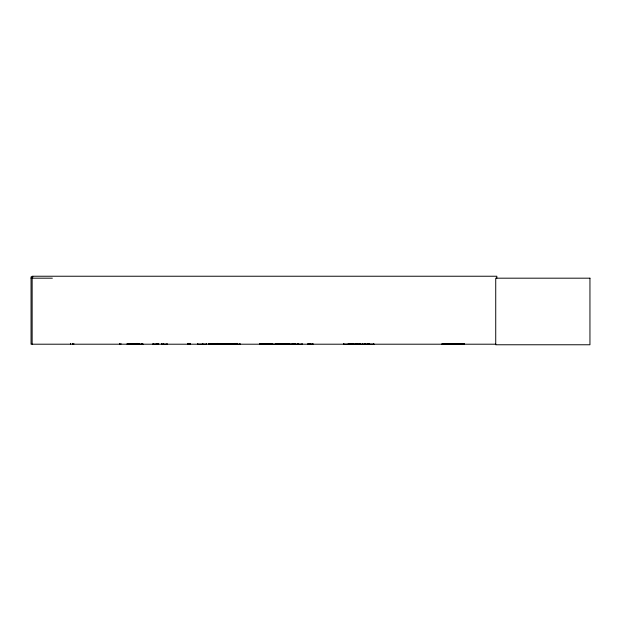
<?xml version="1.0" encoding="UTF-8"?>
<svg xmlns="http://www.w3.org/2000/svg" width="621" height="621" viewBox="0 0 621 621"><rect width="100%" height="100%" fill="white"/><g stroke="black" fill="none" stroke-linecap="round" stroke-linejoin="round"><path stroke-width="0.93" d="M131.442 344.181L131.442 343.654M141.425 344.181L141.433 343.654M230.018 343.654L230.018 344.135M240.001 344.205L240.001 343.654L239.908 344.205L208.361 344.166M229.925 344.135L229.925 343.654M213.376 344.119L213.407 343.654M217.552 344.135L217.466 343.374M232.898 344.205L233.077 343.7L233.1 344.205M280.467 344.065L280.413 343.514M293.523 344.119L293.477 343.514M348.513 344.135L348.528 343.514M357.37 344.119L357.378 343.514M197.478 344.205L206.304 344.135M343.405 344.205L374.067 344.15M287.585 344.135L287.57 343.654M152.688 344.205L158.666 343.7M135.153 344.135L135.145 343.654L135.238 344.135M464.089 344.042L441.725 344.174L464.089 343.91M456.645 344.189L456.73 343.677M457.11 343.677L456.761 344.042M458.616 343.677L458.64 344.042M226.96 344.135L226.983 343.7M443.728 344.042L443.402 344.042M343.654 344.135L343.7 343.7M359.668 344.135L359.714 343.7M136.115 344.135L136.162 343.7M287.849 344.135L287.903 343.7M294.866 344.135L294.921 343.7M153.038 344.135L153.092 343.7L153.146 344.205M210.092 344.135L210.146 343.7L210.209 344.205M215.666 344.135L215.72 343.7M236.679 344.104L236.609 343.374M32.991 276.935L31.05 276.935L31.05 344.205L495.853 344.205M31.05 278.185L52.35 278.185M127.158 343.77L139.585 343.77M208.369 343.77L220.804 343.77M259.508 343.77L271.944 343.77M275.507 343.77L287.942 343.77M127.126 343.949L139.609 343.933M208.345 343.949L237.447 343.995M259.485 343.933L271.967 343.933M275.483 343.933L287.965 343.949M127.142 344.166L143.071 344.15M167.468 344.181L161.553 344.135M189.622 344.181L189.273 344.135M259.5 344.166L302.466 344.181M441.725 344.174L464.089 344.174L464.073 343.677M218.235 344.104L218.297 343.514M295.154 344.135L295.107 343.7L294.967 344.205M365.117 344.135L365.078 343.7L365.039 344.205M349.848 344.135L349.809 343.7L349.763 344.205M224.546 344.119L224.499 343.654M298.297 344.119L298.259 343.654M289.479 344.119L289.526 343.514M276.415 344.119L276.461 343.514M236.842 344.119L236.811 343.654M217.148 344.119L217.117 343.654M218.553 344.065L218.615 343.514M357.114 344.065L357.075 343.654M496.823 278.185L496.823 276.236L32.145 276.236L32.145 344.205M373.741 343.654L373.741 344.205M369.231 343.514L369.231 344.205M368.952 343.514L368.952 344.205M367.717 343.654L367.717 344.205M365.777 343.654L365.777 344.205M364.543 343.514L364.543 344.205M364.271 343.514L364.271 344.205M362.408 343.654L362.408 344.205M360.522 343.514L360.522 344.205M360.25 343.514L360.25 344.205M359.753 343.654L359.753 344.205M359.016 343.654L359.016 344.205M357.68 343.514L357.727 344.205M357.417 343.654L357.417 344.205M355.841 343.514L355.841 344.205M355.561 343.514L355.561 344.205M353.799 343.514L353.799 344.205L353.76 343.654M353.496 343.514L353.496 344.205M353.217 343.514L353.217 344.205M352.938 343.514L352.938 344.205M351.703 343.654L351.703 344.205M351.051 343.654L351.051 344.205M348.257 343.514L348.257 344.205M343.739 343.654L343.739 344.205M313.077 343.654L313.077 344.205M312.448 343.654L312.448 344.205M311.758 343.654L311.758 344.205M310.275 343.654L310.275 344.205M309.809 343.654L309.809 344.205M309.763 343.654L309.763 344.205M309.297 343.654L309.297 344.205M308.8 343.654L308.8 344.205M308.241 343.654L308.241 344.205M307.799 343.654L307.799 344.205M302.07 343.654L302.07 344.205M297.894 343.514L297.894 344.205M297.653 343.514L297.653 344.205M293.57 343.654L293.57 344.205M293.174 343.514L293.174 344.205M292.367 343.514L292.367 344.205M292.126 343.514L292.126 344.205M289.836 343.514L289.836 344.205M289.44 343.654L289.44 344.205M287.95 343.654L287.95 344.205M286.491 343.514L286.491 344.205M285.194 343.654L285.194 344.205M284.752 343.654L284.752 344.205M280.506 343.654L280.506 344.205M280.11 343.514L280.11 344.205M276.764 343.514L276.764 344.205M276.376 343.654L276.376 344.205M271.688 343.654L271.688 344.205M237.447 343.374L237.447 344.205M237.338 343.374L237.338 344.205M235.91 343.374L235.91 344.205M235.173 343.514L235.188 344.205M235.087 343.514L235.103 344.205M234.831 343.514L234.839 344.205M234.738 343.514L234.754 344.205M234.544 343.374L234.544 344.205M231.92 343.514L231.92 344.205M231.602 343.514L231.602 344.205M230.725 343.654L230.725 344.205M229.04 343.514L229.04 344.205M228.714 343.514L228.714 344.205M228.396 343.514L228.396 344.205M228.093 343.514L228.093 344.205M227.534 343.654L227.534 344.205M227.014 343.654L227.014 344.205M226.386 343.654L226.386 344.205M225.834 343.514L225.834 344.205M225.508 343.514L225.508 344.205M224.065 343.654L224.065 344.205M223.832 343.654L223.832 344.205M222.947 343.514L222.947 344.205M222.629 343.514L222.683 344.205M221.503 343.514L221.449 344.205M221.177 343.514L221.177 344.205M220.455 343.514L220.455 344.205M220.261 343.514L220.261 344.205M218.499 343.654L218.499 344.205M217.738 343.654L217.738 344.205M215.774 343.654L215.774 344.205M214.012 343.514L214.012 344.205M213.818 343.514L213.818 344.205M206.374 343.654L206.374 344.205M202.78 343.514L202.78 344.205M202.477 343.514L202.477 344.205M197.757 343.654L197.757 344.205M190.461 343.374L190.461 344.205M189.731 343.374L189.731 344.205M188.838 343.374L188.838 344.205M188.52 343.374L188.52 344.205M187.992 343.514L187.992 344.205M187.464 343.374L187.464 344.205M167.01 343.654L167.01 344.205M163.401 343.514L163.401 344.205M163.207 343.514L163.207 344.205M161.437 343.654L161.437 344.205M158.72 343.654L158.72 344.205M156.95 343.514L156.95 344.205M156.756 343.514L156.756 344.205M142.721 343.654L142.721 344.205M138.343 343.514L138.343 344.205M138.079 343.514L138.079 344.205M137.07 343.374L137.07 344.205M136.744 343.514L136.736 344.205M136.604 343.514L136.62 344.205M136.255 343.514L136.209 344.205M135.665 343.654L135.603 344.205L135.533 343.7M133.274 343.514L133.274 344.205M133.01 343.514L133.01 344.205M128.632 343.654L128.632 344.205M120.885 343.374L120.885 344.205M119.511 343.374L119.511 344.205M73.806 343.374L73.806 344.205M72.432 343.374L72.432 344.205M70.491 343.374L70.491 344.205M348.73 344.065L348.769 343.654L348.73 344.065M589.95 278.185L495.729 278.185L495.729 344.764L589.95 344.764L589.95 278.185M234.164 344.205L234.164 343.654L234.094 344.205M189.133 344.205L189.133 343.654L189.071 344.205"/></g></svg>
